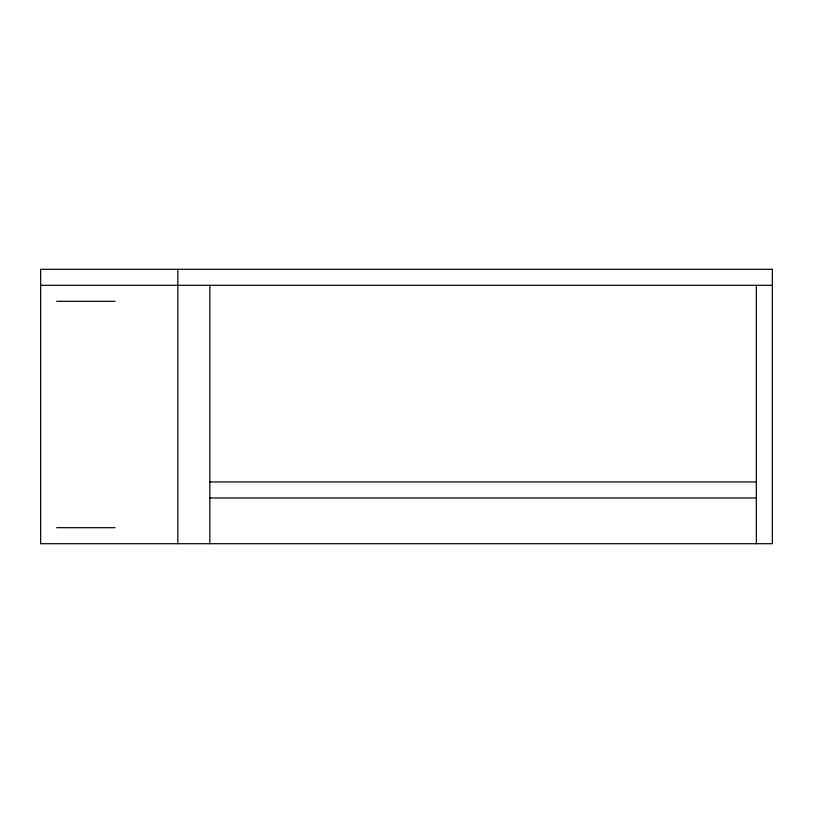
<?xml version="1.0" encoding="UTF-8"?>
<svg xmlns="http://www.w3.org/2000/svg" width="813" height="813" viewBox="0 0 813 813"><rect width="100%" height="100%" fill="white"/><g stroke="black" fill="none" stroke-linecap="round" stroke-linejoin="round"><path stroke-width="1.22" d="M40.65 285.312L772.35 285.312M56.656 301.318L115.09 301.318M209.856 481.957L756.344 481.957M209.856 497.963L756.344 497.963M56.656 527.688L115.09 527.688M756.344 285.312L756.344 543.694M209.856 285.312L209.856 543.694M177.844 269.306L177.844 543.694M772.35 269.306L40.65 269.306L40.65 543.694L772.35 543.694L772.35 269.306"/></g></svg>
